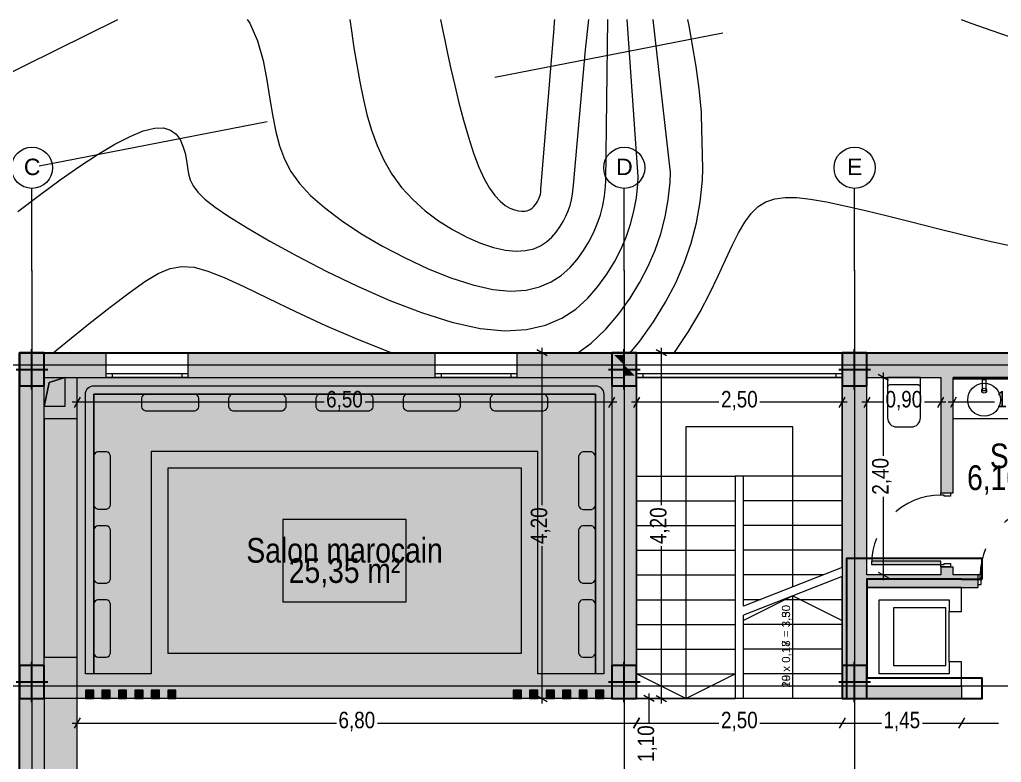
# Model space of a CAD drawing. Header units: centimetres. Extents: x -4381 to 5639, y -3920 to 4826.
# Drawn here: x 11.98 to 23.91, y 71.11 to 80.14 of the extents above; entities that cross this region are included whole.
import ezdxf

# ---------------------------------------------------------------- set-up
doc = ezdxf.new("R2010")
doc.units = ezdxf.units.CM
doc.header["$MEASUREMENT"] = 0
doc.linetypes.add('Dashed', pattern=[0.564444, 0.282222, -0.282222])
doc.linetypes.add('POINTILLE', pattern=[0.1, 0.06, -0.04])
for name, color, linetype, lineweight in [('0- COURBES DE NIVEAU_Pen_No__2', 8, 'Continuous', 5), ('00- Texts and Fills_Pen_No__1', 7, 'Continuous', 5), ('01- MOBILIER_Pen_No__1', 7, 'Continuous', 5), ('01- MOBILIER_Pen_No__2', 8, 'Continuous', 5), ('01- MOBILIER_Pen_No__7', 7, 'Continuous', 5), ('0_Pen_No__1', 7, 'Continuous', 5), ('Cotations_Pen_No__2', 8, 'Continuous', 5), ('Dalles_Pen_No__1', 7, 'Continuous', 5), ('Elevator_Pen_No__7', 7, 'Continuous', 5), ('FILES_Pen_No__2', 8, 'Continuous', 5), ('Poteaux Hafsa', 4, 'Continuous', 30), ('Structural - Bearing_Pen_No__1', 7, 'Continuous', 5), ('Structural - Bearing_Pen_No__7', 7, 'Continuous', 5), ('Structural - Combined_Pen_No__1', 7, 'Continuous', 5), ('Voile ha', 200, 'Continuous', 30)]:
    doc.layers.add(name, color=color, linetype=linetype, lineweight=lineweight)
doc.layers.add('Dalles', color=7, linetype='Continuous')
doc.layers.add('Structural - Bearing', color=7, linetype='Continuous')
for name, color, linetype, lineweight, true_color in [('Elevator_Pen_No__161', 7, 'Continuous', 5, 0x6a6a6a), ('RECULS_Pen_No__58', 7, 'Continuous', 5, 0xdf0000), ('Structural - Bearing_Pen_No__178', 7, 'Continuous', 5, 0xbda888), ('Structural - Combined_Pen_No__161', 7, 'Continuous', 5, 0x6a6a6a)]:
    doc.layers.add(name, color=color, linetype=linetype, lineweight=lineweight, true_color=true_color)
doc.styles.add('GENERATED_STYLE_2', font='')
doc.styles.add('GENERATED_STYLE_3', font='arial.ttf')
doc.styles.get('GENERATED_STYLE_2').set_extended_font_data('Arial Narrow Occidental')

# ---------------------------------------------------------------- blocks, each defined once
blk = doc.blocks.new('P1')
at = {"layer": 'Poteaux Hafsa', "lineweight": 30}
blk.add_hatch(color=256, dxfattribs=at).paths.add_polyline_path([(0, 0.3), (0, 0), (0.4, 0), (0.4, 0.3)])
at = {"layer": 'Poteaux Hafsa', "color": 144, "lineweight": 30}
for p, q in [((0.2, -0.042), (0.2, 0.342)), ((0.444, 0.15), (-0.044, 0.15))]:
    blk.add_line(p, q, dxfattribs=at)
blk.add_lwpolyline([(0, 0.3), (0, 0), (0.4, 0), (0.4, 0.3)], close=True, dxfattribs=at)

msp = doc.modelspace()

# ---------------------------------------------------------------- hatches: boundary and pattern name
at = {"layer": '01- MOBILIER_Pen_No__1', "linetype": 'Continuous', "lineweight": 0, "ltscale": 10, "true_color": 0xffffff}
msp.add_hatch(color=7, dxfattribs=at).paths.add_polyline_path([(12.27512, 75.44063), (12.33488, 75.73087), (12.52512, 75.79063), (12.27512, 75.79063)])
at = {"layer": '01- MOBILIER_Pen_No__2', "linetype": 'Continuous', "lineweight": 0, "ltscale": 10, "true_color": 0x3f3f3f}
msp.add_hatch(color=250, dxfattribs=at).paths.add_polyline_path([(13.77512, 74.69063), (13.77512, 72.44063), (18.07512, 72.44063), (18.07512, 74.69063)])
at = {"layer": 'Dalles', "linetype": 'Continuous', "lineweight": 5, "ltscale": 10}
msp.add_hatch(color=8, dxfattribs=at).paths.add_polyline_path([(12.67512, 71.89063), (19.17512, 71.89063), (19.17512, 75.79063), (12.67512, 75.79063)])
at = {"layer": 'Elevator_Pen_No__161', "linetype": 'Continuous', "ltscale": 10}
for points in [[(12.00012, 76.06563), (12.00012, 75.81563), (12.25012, 75.81563), (12.25012, 75.97277), (12.03345, 76.06563)], [(12.25012, 76.06563), (12.03345, 76.06563), (12.25012, 75.97277)], [(19.20012, 75.81563), (19.32512, 75.81563), (19.32512, 75.94063), (19.20012, 76.06563)], [(19.32512, 76.06563), (19.20012, 76.06563), (19.32512, 75.94063)], [(19.32512, 75.94063), (19.45012, 75.81563), (19.45012, 76.06563), (19.32512, 76.06563)], [(22.00012, 75.81563), (22.25012, 76.06563), (22.00012, 76.06563)], [(22.25012, 76.06563), (22.00012, 75.81563), (22.25012, 75.81563)], [(19.32512, 75.81563), (19.45012, 75.81563), (19.32512, 75.94063)], [(12.00012, 71.91563), (12.25012, 71.91563), (12.25012, 72.16563), (12.00012, 72.16563)], [(19.20012, 71.91563), (19.45012, 71.91563), (19.45012, 72.16563), (19.20012, 72.16563)], [(22.00012, 72.16563), (22.00012, 71.91563), (22.02512, 71.91563), (22.25012, 72.02813), (22.25012, 72.16563)], [(22.25012, 72.02813), (22.02512, 71.91563), (22.25012, 71.91563)]]:
    msp.add_hatch(color=256, dxfattribs=at).paths.add_polyline_path(points)
at = {"layer": 'Structural - Bearing', "linetype": 'Continuous', "lineweight": 0, "ltscale": 10, "true_color": 0x000000}
for points in [[(11.97512, 76.09063), (12.03345, 76.06563), (12.25012, 76.06563), (12.25012, 75.97277), (12.67512, 75.79063), (13.02512, 75.79063), (13.02512, 75.84063), (13.02512, 76.09063)], [(14.02512, 75.84063), (14.02512, 75.79063), (17.02512, 75.79063), (17.02512, 75.84063), (17.02512, 76.09063), (14.02512, 76.09063)], [(18.02512, 75.79063), (19.32512, 75.79063), (19.32512, 75.81563), (19.20012, 75.81563), (19.20012, 76.06563), (19.32512, 76.06563), (19.32512, 76.09063), (18.02512, 76.09063), (18.02512, 75.84063)], [(19.17512, 76.09063), (19.20012, 76.06563), (19.45012, 76.06563), (19.45012, 75.81563), (19.47512, 75.79063), (19.47512, 75.84063), (19.47512, 76.09063)], [(21.97512, 71.89063), (22.02512, 71.91563), (22.00012, 71.91563), (22.00012, 72.16563), (22.25012, 72.16563), (22.25012, 72.02813), (22.27512, 72.04063), (22.27512, 76.09063), (22.25012, 76.06563), (22.25012, 75.81563), (22.00012, 75.81563), (21.97512, 75.79063)], [(21.97512, 75.84063), (21.97512, 75.79063), (22.00012, 75.81563), (22.00012, 76.06563), (22.25012, 76.06563), (22.27512, 76.09063), (21.97512, 76.09063)], [(23.17512, 75.79063), (23.17512, 74.39063), (23.29012, 74.39063), (23.32512, 74.39063), (23.32512, 75.79063)], [(23.17512, 73.49063), (23.17512, 73.39063), (23.32512, 73.39063), (23.32512, 73.49063), (23.29012, 73.49063)], [(22.27512, 73.24063), (23.62512, 73.24063), (23.62512, 73.27563), (23.62512, 73.39063), (22.27512, 73.39063)], [(21.97512, 71.89063), (23.42512, 71.89063), (23.42512, 72.04063), (22.27512, 72.04063), (22.25012, 72.02813), (22.25012, 71.91563), (22.02512, 71.91563)]]:
    msp.add_hatch(color=18, dxfattribs=at).paths.add_polyline_path(points)
h = msp.add_hatch(color=18, dxfattribs=at)
h.paths.add_polyline_path([(11.97512, 76.09063), (11.97512, 70.14063), (12.56012, 70.14063), (12.67512, 70.14063), (12.67512, 75.79063), (12.25012, 75.97277), (12.25012, 75.81563), (12.00012, 75.81563), (12.00012, 76.06563), (12.03345, 76.06563)])
h.paths.add_polyline_path([(12.00012, 71.91563), (12.00012, 72.16563), (12.25012, 72.16563), (12.25012, 71.91563)], flags=0)
h = msp.add_hatch(color=18, dxfattribs=at)
h.paths.add_polyline_path([(19.17512, 76.09063), (19.17512, 71.89063), (19.47512, 71.89063), (19.47512, 75.79063), (19.45012, 75.81563), (19.20012, 75.81563), (19.20012, 76.06563)])
h.paths.add_polyline_path([(19.45012, 71.91563), (19.20012, 71.91563), (19.20012, 72.16563), (19.45012, 72.16563)], flags=0)
h = msp.add_hatch(color=18, dxfattribs=at)
h.paths.add_polyline_path([(22.27512, 75.79063), (25.47512, 75.79063), (25.47512, 75.84063), (25.47512, 76.09063), (22.27512, 76.09063)])
h.paths.add_polyline_path([(25.20012, 75.81563), (24.95012, 75.81563), (24.95012, 76.06563), (25.20012, 76.06563)], flags=0)
at = {"layer": 'Structural - Bearing', "linetype": 'Continuous', "lineweight": 0, "ltscale": 10, "true_color": 0xffffff}
msp.add_hatch(color=7, dxfattribs=at).paths.add_polyline_path([(22.33112, 73.51863), (23.17512, 73.51863), (23.17512, 73.55863), (22.33112, 73.55863)])
at = {"layer": 'Structural - Bearing_Pen_No__178', "linetype": 'Continuous', "ltscale": 10}
for points in [[(12.77512, 71.89063), (12.87512, 71.89063), (12.87512, 71.99063), (12.77512, 71.99063)], [(12.97512, 71.89063), (13.07512, 71.89063), (13.07512, 71.99063), (12.97512, 71.99063)], [(13.17512, 71.89063), (13.27512, 71.89063), (13.27512, 71.99063), (13.17512, 71.99063)], [(13.37512, 71.89063), (13.47512, 71.89063), (13.47512, 71.99063), (13.37512, 71.99063)], [(13.57512, 71.89063), (13.67512, 71.89063), (13.67512, 71.99063), (13.57512, 71.99063)], [(13.77512, 71.89063), (13.87512, 71.89063), (13.87512, 71.99063), (13.77512, 71.99063)], [(17.97512, 71.89063), (18.07512, 71.89063), (18.07512, 71.99063), (17.97512, 71.99063)], [(18.17512, 71.89063), (18.27512, 71.89063), (18.27512, 71.99063), (18.17512, 71.99063)], [(18.37512, 71.89063), (18.47512, 71.89063), (18.47512, 71.99063), (18.37512, 71.99063)], [(18.57512, 71.89063), (18.67512, 71.89063), (18.67512, 71.99063), (18.57512, 71.99063)], [(18.77512, 71.89063), (18.87512, 71.89063), (18.87512, 71.99063), (18.77512, 71.99063)], [(18.97512, 71.89063), (19.07512, 71.89063), (19.07512, 71.99063), (18.97512, 71.99063)]]:
    msp.add_hatch(color=256, dxfattribs=at).paths.add_polyline_path(points)

# ---------------------------------------------------------------- linework, layer by layer
at = {"layer": '0- COURBES DE NIVEAU_Pen_No__2', "linetype": 'Continuous', "ltscale": 10, "flags": 128}
for points in [[(11.66396, 79.40102), (13.17017, 80.14172)], [(11.95428, 77.80951), (12.21764, 78.0095), (12.46944, 78.19379), (12.70748, 78.35977), (12.92956, 78.50482), (13.13347, 78.62634), (13.31702, 78.7217), (13.47799, 78.78831), (13.6142, 78.82354), (13.72434, 78.82611), (13.8108, 78.80009), (13.87685, 78.75083), (13.92578, 78.68374), (13.96088, 78.60419), (13.98543, 78.51757), (14.00271, 78.42925), (14.01601, 78.34462), (14.02934, 78.26743), (14.04956, 78.19488), (14.08426, 78.12254), (14.14102, 78.04598), (14.22745, 77.96077), (14.35112, 77.86249), (14.51962, 77.7467), (14.74054, 77.60898), (15.01809, 77.44723), (15.34292, 77.26875), (15.70231, 77.08318), (16.08354, 76.90015), (16.47389, 76.72929), (16.86063, 76.58024), (17.23104, 76.46263), (17.57239, 76.38611), (17.87467, 76.35764), (18.13864, 76.37354), (18.36777, 76.42747), (18.56553, 76.5131), (18.73539, 76.62408), (18.88082, 76.75407), (19.00528, 76.89672), (19.11225, 77.04571), (19.2047, 77.19587), (19.28357, 77.34679), (19.34932, 77.49926), (19.4024, 77.65404), (19.44327, 77.81192), (19.47238, 77.97368), (19.49018, 78.14009), (19.49385, 78.23107), (19.35996, 80.14172)], [(14.74063, 80.14172), (14.77193, 80.09881), (14.86754, 79.8821), (14.93441, 79.64613), (14.98149, 79.40553), (15.01773, 79.17499), (15.05146, 78.96604), (15.0886, 78.77777), (15.13443, 78.60612), (15.19424, 78.44707), (15.27333, 78.29658), (15.37698, 78.1506), (15.5105, 78.0051), (15.67917, 77.85604), (15.88593, 77.70096), (16.12435, 77.54376), (16.38565, 77.38991), (16.66103, 77.2449), (16.94171, 77.1142), (17.21891, 77.00329), (17.48384, 76.91765), (17.72772, 76.86276), (17.94363, 76.84242), (18.13218, 76.85378), (18.29585, 76.8923), (18.4371, 76.95346), (18.55843, 77.03273), (18.66231, 77.12558), (18.75121, 77.22748), (18.82762, 77.3339), (18.89365, 77.44115), (18.94999, 77.54896), (18.99695, 77.65786), (19.03487, 77.76842), (19.06406, 77.8812), (19.08485, 77.99674), (19.09756, 78.1156), (19.10019, 78.18058)], [(15.99057, 80.14172), (16.00798, 80.0061), (16.03905, 79.7976), (16.07303, 79.59157), (16.10949, 79.38745), (16.15025, 79.18609), (16.19768, 78.98869), (16.25416, 78.79645), (16.32203, 78.61057), (16.40369, 78.43225), (16.50148, 78.26269), (16.61779, 78.1031), (16.75377, 77.95469), (16.90579, 77.81876), (17.06898, 77.69664), (17.23852, 77.58965), (17.40954, 77.49911), (17.5772, 77.42634), (17.73665, 77.37267), (17.88305, 77.3394), (18.01259, 77.3272), (18.12572, 77.33401), (18.22392, 77.35713), (18.30868, 77.39383), (18.38147, 77.44139), (18.4438, 77.4971), (18.49714, 77.55824), (18.54299, 77.62209), (18.58261, 77.68644), (18.61641, 77.75112), (18.64459, 77.81647), (18.66734, 77.8828), (18.68485, 77.95047), (18.69733, 78.01979), (18.70495, 78.09111), (18.70653, 78.1301)], [(18.70653, 78.1301), (18.85557, 79.77575), (18.89646, 80.14172)], [(18.76002, 76.09063), (18.92263, 76.21005), (19.10237, 76.38096), (19.25973, 76.56577), (19.39689, 76.75752), (19.51574, 76.95058), (19.61715, 77.14463), (19.70169, 77.34065), (19.76994, 77.53966), (19.82248, 77.74265), (19.85991, 77.95063), (19.88279, 78.16458), (19.88751, 78.28155), (19.67557, 80.14172)], [(19.10019, 78.18058), (19.12399, 80.14172)], [(20.26564, 78.97609), (20.26277, 79.02002), (20.23387, 79.30011), (20.1975, 79.57195), (20.15661, 79.82954), (20.11417, 80.06689), (20.09962, 80.14172)], [(23.42137, 80.14172), (23.55155, 80.09569), (23.79248, 80.011), (24.01731, 79.93244)], [(19.3974, 76.09063), (19.51471, 76.23454), (19.68152, 76.46933), (19.82679, 76.70529), (19.95073, 76.94246), (20.05405, 77.18205), (20.13747, 77.42528), (20.20169, 77.67338), (20.24743, 77.92757), (20.2754, 78.18907), (20.28117, 78.33204), (20.26564, 78.97609)], [(19.933, 76.09063), (19.94445, 76.10593), (20.10749, 76.35244), (20.24633, 76.58951), (20.36488, 76.81478), (20.46703, 77.02589), (20.55667, 77.22048), (20.63769, 77.39619), (20.71399, 77.55065), (20.78946, 77.68151), (20.8679, 77.78704), (20.95277, 77.86814), (21.04742, 77.92633), (21.15521, 77.96314), (21.27951, 77.98009), (21.42369, 77.97872), (21.59109, 77.96056), (21.78509, 77.92713), (22.00781, 77.88014), (22.25649, 77.82199), (22.52712, 77.75526), (22.8157, 77.68253), (23.11823, 77.60637), (23.43072, 77.52935), (23.74916, 77.45407), (24.06955, 77.38309)], [(12.38085, 76.09063), (12.53491, 76.21539), (12.81768, 76.44248), (13.07706, 76.64713), (13.30472, 76.82101), (13.49572, 76.95733), (13.65849, 77.0555), (13.80481, 77.11648), (13.94648, 77.14123), (14.09529, 77.13069), (14.26303, 77.08584), (14.46149, 77.00762), (14.70245, 76.897), (14.99388, 76.75657), (15.32839, 76.59559), (15.69477, 76.42493), (16.0818, 76.25549), (16.47826, 76.09815), (16.50036, 76.09063)]]:
    msp.add_lwpolyline(points, dxfattribs=at)
msp.add_lwpolyline([(17.0918, 80.14172), (17.0953, 80.12377), (17.11617, 80.0217), (17.14344, 79.89144), (17.17764, 79.73067), (17.21828, 79.54518), (17.26463, 79.34276), (17.31596, 79.13123), (17.37154, 78.9184), (17.43062, 78.71207), (17.49249, 78.52005), (17.55641, 78.35016), (17.62161, 78.20842), (17.68722, 78.09377), (17.75232, 78.00338), (17.816, 77.93441), (17.87736, 77.88403), (17.93548, 77.8494), (17.98946, 77.82768), (18.03837, 77.81605), (18.08156, 77.81198), (18.11927, 77.81425), (18.152, 77.82196), (18.18025, 77.83419), (18.20452, 77.85004), (18.22529, 77.86861), (18.24307, 77.88899), (18.25835, 77.91028), (18.27156, 77.93173), (18.28283, 77.95329), (18.29222, 77.97507), (18.2998, 77.99718), (18.30564, 78.01974), (18.3098, 78.04284), (18.31234, 78.06662), (18.31287, 78.07961), (18.47128, 80.0384, -0.00388293), (18.48162, 80.14172)], format="xyb", dxfattribs=at)
at = {"layer": '01- MOBILIER_Pen_No__1', "linetype": 'Continuous', "ltscale": 10}
for p, q in [((12.27512, 75.79063), (12.52512, 75.79063)), ((12.27512, 75.44063), (12.27512, 75.79063)), ((12.33488, 75.73087), (12.52512, 75.79063)), ((12.52512, 75.79063), (12.33488, 75.73087)), ((12.52512, 75.79063), (12.52512, 75.44063)), ((12.27512, 75.44063), (12.33488, 75.73087)), ((12.33488, 75.73087), (12.27512, 75.44063)), ((12.52512, 75.44063), (12.27512, 75.44063)), ((16.67512, 74.06563), (15.17512, 74.06563)), ((15.17512, 74.06563), (15.17512, 73.06563)), ((16.67512, 73.06563), (16.67512, 74.06563)), ((15.17512, 73.06563), (16.67512, 73.06563))]:
    msp.add_line(p, q, dxfattribs=at)
at = {"layer": '01- MOBILIER_Pen_No__2', "linetype": 'Continuous', "ltscale": 10}
for p, q in [((13.77512, 74.69063), (13.77512, 72.44063)), ((18.07512, 74.69063), (13.77512, 74.69063)), ((18.07512, 72.44063), (18.07512, 74.69063)), ((13.77512, 72.44063), (18.07512, 72.44063))]:
    msp.add_line(p, q, dxfattribs=at)
at = {"layer": '01- MOBILIER_Pen_No__7', "linetype": 'Continuous', "ltscale": 10}
for p, q in [((22.92512, 75.79063), (22.52512, 75.79063)), ((22.52512, 75.79063), (22.52512, 75.30174)), ((22.92512, 75.30174), (22.92512, 75.79063)), ((24.82512, 75.79063), (23.32512, 75.79063)), ((23.32512, 75.29063), (23.32512, 75.79063)), ((22.72512, 75.70174), (22.5529, 75.70174)), ((22.89734, 75.70174), (22.72512, 75.70174)), ((24.82512, 75.77063), (23.32512, 75.77063)), ((23.68012, 75.76563), (23.72012, 75.76563)), ((23.68012, 75.63063), (23.68012, 75.76563)), ((23.72012, 75.76563), (23.72012, 75.63063)), ((23.72012, 75.63063), (23.68012, 75.63063)), ((22.52512, 75.30174), (22.52725, 75.28006)), ((22.52725, 75.28006), (22.53358, 75.25922)), ((22.53358, 75.25922), (22.54384, 75.24001)), ((22.54384, 75.24001), (22.55766, 75.22317)), ((22.55766, 75.22317), (22.5745, 75.20935)), ((22.5745, 75.20935), (22.59371, 75.19908)), ((22.59371, 75.19908), (22.61455, 75.19276)), ((22.61455, 75.19276), (22.63623, 75.19063)), ((22.63623, 75.19063), (22.81401, 75.19063)), ((22.81401, 75.19063), (22.83568, 75.19276)), ((22.83568, 75.19276), (22.85653, 75.19908)), ((22.85653, 75.19908), (22.87574, 75.20935)), ((22.87574, 75.20935), (22.89257, 75.22317)), ((22.89257, 75.22317), (22.90639, 75.24001)), ((22.90639, 75.24001), (22.91666, 75.25922)), ((22.91666, 75.25922), (22.92298, 75.28006)), ((22.92298, 75.28006), (22.92512, 75.30174)), ((24.82512, 75.29063), (23.32512, 75.29063))]:
    msp.add_line(p, q, dxfattribs=at)
at = {"layer": '01- MOBILIER_Pen_No__7', "linetype": 'Continuous', "ltscale": 10, "flags": 128}
for points in [[(12.77512, 72.19063), (12.77512, 75.59063, -0.41396794), (12.87505, 75.69063), (18.97518, 75.69063, -0.41402452), (19.07512, 75.59063), (19.07512, 72.19063), (18.97512, 72.19063), (18.97512, 75.59063), (12.87512, 75.59063), (12.87512, 72.19063)], [(14.10447, 75.38601, 0.28282533), (14.15446, 75.43603), (14.15445, 75.54077, 0.28282532), (14.10445, 75.59077), (13.50528, 75.59067, 0.28282533), (13.45528, 75.54067), (13.45529, 75.43601, 0.28282533), (13.5053, 75.38601)], [(15.16463, 75.386, 0.28282533), (15.21463, 75.43601), (15.21462, 75.54075, 0.28282532), (15.16462, 75.59076), (14.56545, 75.59066, 0.28282533), (14.51545, 75.54065), (14.51546, 75.436, 0.28282533), (14.56547, 75.386)], [(16.2248, 75.386, 0.28282533), (16.27479, 75.43601), (16.27479, 75.54075, 0.28282532), (16.22478, 75.59076), (15.62562, 75.59066, 0.28282533), (15.57562, 75.54065), (15.57563, 75.436, 0.28282533), (15.62563, 75.386)], [(17.28497, 75.386, 0.28282533), (17.33496, 75.43601), (17.33495, 75.54075, 0.28282532), (17.28495, 75.59076), (16.68578, 75.59066, 0.28282533), (16.63578, 75.54065), (16.63579, 75.436, 0.28282533), (16.6858, 75.386)], [(18.34513, 75.386, 0.28282533), (18.39513, 75.43601), (18.39512, 75.54075, 0.28282532), (18.34512, 75.59076), (17.74595, 75.59066, 0.28282533), (17.69595, 75.54065), (17.69596, 75.436, 0.28282533), (17.74597, 75.386)], [(13.07984, 74.8398, 0.28282533), (13.02983, 74.8898), (12.92509, 74.88979, 0.28282532), (12.87509, 74.83979), (12.87519, 74.24062, 0.28282533), (12.92519, 74.19062), (13.02985, 74.19063, 0.28282533), (13.07984, 74.24063)], [(18.97512, 74.83584, 0.28282533), (18.9251, 74.88583), (18.82037, 74.88582, 0.28282532), (18.77036, 74.83582), (18.77046, 74.23665, 0.28282533), (18.82047, 74.18665), (18.92512, 74.18666, 0.28282533), (18.97512, 74.23667)], [(13.07997, 73.9398, 0.28282533), (13.02996, 73.9898), (12.92522, 73.98979, 0.28282532), (12.87522, 73.93979), (12.87532, 73.34062, 0.28282533), (12.92532, 73.29062), (13.02998, 73.29063, 0.28282533), (13.07997, 73.34063)], [(18.97512, 73.93981, 0.28282533), (18.9251, 73.9898), (18.82037, 73.9898, 0.28282532), (18.77036, 73.93979), (18.77046, 73.34063, 0.28282533), (18.82047, 73.29063), (18.92512, 73.29064, 0.28282533), (18.97512, 73.34064)], [(13.07997, 73.0398, 0.28282533), (13.02996, 73.0898), (12.92522, 73.08979, 0.28282532), (12.87522, 73.03979), (12.87532, 72.44062, 0.28282533), (12.92532, 72.39062), (13.02998, 72.39063, 0.28282533), (13.07997, 72.44063)], [(18.97512, 73.03981, 0.28282533), (18.9251, 73.0898), (18.82037, 73.0898, 0.28282532), (18.77036, 73.03979), (18.77046, 72.44063, 0.28282533), (18.82047, 72.39063), (18.92512, 72.39064, 0.28282533), (18.97512, 72.44064)]]:
    msp.add_lwpolyline(points, format="xyb", close=True, dxfattribs=at)
for points in [[(12.87512, 75.59063), (18.97512, 75.59063), (18.97512, 72.19063), (18.27512, 72.19063), (18.27512, 74.89063), (13.57512, 74.89063), (13.57512, 72.19063), (12.87512, 72.19063)], [(12.27512, 75.29063), (12.27512, 72.39063), (12.67512, 72.39063), (12.67512, 75.29063)], [(12.27512, 71.89063), (12.27512, 70.44063), (12.67512, 70.44063), (12.67512, 71.89063)]]:
    msp.add_lwpolyline(points, close=True, dxfattribs=at)
at = {"layer": '01- MOBILIER_Pen_No__7', "linetype": 'Continuous', "ltscale": 10}
for centre, radius in [((23.70012, 75.52063), 0.2), ((23.70012, 75.63104), 0.03)]:
    msp.add_circle(centre, radius, dxfattribs=at)
for centre, start, end in [((22.5529, 75.67396), 89.999996, 179.999996), ((22.89734, 75.67396), 359.999996, 89.999996)]:
    msp.add_arc(centre, 0.02778, start, end, dxfattribs=at)
for p in [(22.52512, 75.67396), (22.89734, 75.70174)]:
    msp.add_point(p, dxfattribs=at)
at = {"layer": '0_Pen_No__1', "linetype": 'Continuous', "ltscale": 10}
for p, q in [((13.02512, 75.84063), (13.02512, 76.09063)), ((14.02512, 75.84063), (14.02512, 76.09063)), ((17.02512, 75.84063), (17.02512, 76.09063)), ((18.02512, 75.84063), (18.02512, 76.09063)), ((19.47512, 75.84063), (19.47512, 76.09063)), ((21.97512, 75.84063), (21.97512, 76.09063)), ((13.02512, 75.79063), (13.02512, 75.84063)), ((14.02512, 75.79063), (14.02512, 75.84063)), ((17.02512, 75.79063), (17.02512, 75.84063)), ((18.02512, 75.79063), (18.02512, 75.84063)), ((19.47512, 75.79063), (19.47512, 75.84063)), ((21.97512, 75.79063), (21.97512, 75.84063)), ((23.17512, 74.39063), (23.29012, 74.39063)), ((23.29012, 74.39063), (23.32512, 74.39063)), ((23.17512, 73.49063), (23.29012, 73.49063)), ((23.29012, 73.49063), (23.32512, 73.49063)), ((23.62512, 73.39063), (23.62512, 73.27563)), ((23.62512, 73.27563), (23.62512, 73.24063))]:
    msp.add_line(p, q, dxfattribs=at)
at = {"layer": 'Cotations_Pen_No__2', "linetype": 'Continuous', "ltscale": 10}
for p, q in [((18.32512, 76.15175), (18.32512, 76.09063)), ((19.77512, 76.15175), (19.77512, 76.09063)), ((18.38762, 76.05454), (18.26262, 76.12671)), ((18.32512, 76.09063), (18.32512, 74.2395)), ((19.83762, 76.05454), (19.71262, 76.12671)), ((19.77512, 76.09063), (19.77512, 74.2395)), ((22.53762, 75.75454), (22.41262, 75.82671)), ((22.47512, 75.79063), (22.47512, 75.85175)), ((22.47512, 74.8395), (22.47512, 75.79063)), ((12.7112, 75.55313), (12.63903, 75.42813)), ((19.13903, 75.42813), (19.2112, 75.55313)), ((19.5112, 75.55313), (19.43903, 75.42813)), ((21.93903, 75.42813), (22.0112, 75.55313)), ((22.3112, 75.55313), (22.23903, 75.42813)), ((23.13903, 75.42813), (23.2112, 75.55313)), ((23.3612, 75.55313), (23.28903, 75.42813)), ((12.67512, 75.49063), (12.61399, 75.49063)), ((15.67624, 75.49063), (12.67512, 75.49063)), ((19.17512, 75.49063), (16.17399, 75.49063)), ((19.23624, 75.49063), (19.17512, 75.49063)), ((19.47512, 75.49063), (19.41399, 75.49063)), ((20.47624, 75.49063), (19.47512, 75.49063)), ((21.97512, 75.49063), (20.97399, 75.49063)), ((22.03624, 75.49063), (21.97512, 75.49063)), ((22.27512, 75.49063), (22.21399, 75.49063)), ((22.47624, 75.49063), (22.27512, 75.49063)), ((23.17512, 75.49063), (22.97399, 75.49063)), ((23.23624, 75.49063), (23.17512, 75.49063)), ((23.32512, 75.49063), (23.26399, 75.49063)), ((23.82624, 75.49063), (23.32512, 75.49063)), ((22.47512, 73.39063), (22.47512, 74.34175)), ((18.32512, 73.74175), (18.32512, 71.89063)), ((19.77512, 73.74175), (19.77512, 71.89063)), ((22.41262, 73.42671), (22.53762, 73.35454)), ((22.47512, 73.3295), (22.47512, 73.39063)), ((18.26262, 71.92671), (18.38762, 71.85454)), ((18.32512, 71.89063), (18.32512, 71.8295)), ((19.68762, 71.85454), (19.56262, 71.92671)), ((19.62512, 71.95175), (19.62512, 71.89063)), ((19.62512, 71.89063), (19.62512, 71.5895)), ((19.71262, 71.92671), (19.83762, 71.85454)), ((19.77512, 71.89063), (19.77512, 71.8295)), ((12.7112, 71.65313), (12.63903, 71.52813)), ((19.43903, 71.52813), (19.5112, 71.65313)), ((19.5112, 71.65313), (19.43903, 71.52813)), ((22.0112, 71.65313), (21.93903, 71.52813)), ((23.4612, 71.65313), (23.38903, 71.52813)), ((12.61399, 71.59063), (12.67512, 71.59063)), ((12.67512, 71.59063), (15.82624, 71.59063)), ((16.32399, 71.59063), (19.47512, 71.59063)), ((19.41399, 71.59063), (19.47512, 71.59063)), ((19.47512, 71.59063), (19.53624, 71.59063)), ((19.47512, 71.59063), (20.47624, 71.59063)), ((20.97399, 71.59063), (21.97512, 71.59063)), ((21.97512, 71.59063), (22.45124, 71.59063)), ((22.94899, 71.59063), (23.42512, 71.59063)), ((23.42512, 71.59063), (23.87624, 71.59063))]:
    msp.add_line(p, q, dxfattribs=at)
at = {"layer": 'Dalles', "color": 1, "lineweight": 30}
msp.add_lwpolyline([(11.97512, 62.09063), (11.97512, 76.09063), (36.57512, 76.09063), (36.57512, 64.89063), (24.92512, 64.89063), (24.92512, 66.59063), (19.47512, 66.59063), (19.47512, 62.09063), (11.97512, 62.09063)], dxfattribs=at)
at = {"layer": 'Dalles_Pen_No__1', "linetype": 'Continuous', "ltscale": 10, "flags": 128}
for points in [[(11.97512, 62.69063), (11.97512, 62.09063), (19.47512, 62.09063), (19.47512, 66.59063), (24.91512, 66.59063), (24.91512, 64.89063), (36.57512, 64.89063), (36.57512, 66.99063), (36.57512, 76.09063), (11.97512, 76.09063)], [(11.97512, 62.69063), (11.97512, 62.09063), (19.47512, 62.09063), (19.47512, 66.59063), (24.91512, 66.59063), (24.91512, 64.89063), (36.57512, 64.89063), (36.57512, 66.99063), (36.57512, 76.09063), (11.97512, 76.09063)], [(11.97512, 62.69063), (11.97512, 62.09063), (19.47512, 62.09063), (19.47512, 66.59063), (24.91512, 66.59063), (24.91512, 64.89063), (36.57512, 64.89063), (36.57512, 66.99063), (36.57512, 76.09063), (11.97512, 76.09063)], [(11.97512, 62.69063), (11.97512, 62.09063), (19.47512, 62.09063), (19.47512, 66.59063), (24.91512, 66.59063), (24.91512, 64.89063), (36.57512, 64.89063), (36.57512, 66.99063), (36.57512, 76.09063), (11.97512, 76.09063)], [(12.27512, 71.89063), (12.27512, 75.79063), (19.17512, 75.79063), (19.17512, 71.89063)], [(12.27512, 71.89063), (12.27512, 75.79063), (19.17512, 75.79063), (19.17512, 71.89063)], [(12.27512, 71.89063), (12.27512, 75.79063), (19.17512, 75.79063), (19.17512, 71.89063)], [(12.67512, 71.89063), (12.67512, 75.79063), (19.17512, 75.79063), (19.17512, 71.89063)], [(21.97512, 71.89063), (19.47512, 71.89063), (19.47512, 75.79063), (21.97512, 75.79063)]]:
    msp.add_lwpolyline(points, close=True, dxfattribs=at)
at = {"layer": 'Elevator_Pen_No__7', "linetype": 'Continuous', "ltscale": 10}
for p, q in [((22.27512, 73.24063), (22.27512, 72.04063)), ((23.42512, 73.24063), (22.27512, 73.24063)), ((23.42512, 72.94513), (23.42512, 73.24063)), ((22.42512, 72.19063), (22.42512, 73.09063)), ((22.42512, 73.09063), (23.27512, 73.09063)), ((23.27512, 73.09063), (23.27512, 72.94513)), ((23.23512, 72.98963), (22.59712, 72.98963)), ((22.59712, 72.98963), (22.59712, 72.29163)), ((23.23512, 72.29163), (23.23512, 72.98963)), ((23.27512, 72.94513), (23.42512, 72.94513)), ((23.27512, 72.33613), (23.27512, 72.94513)), ((23.42512, 72.33613), (23.27512, 72.33613)), ((23.27512, 72.33613), (23.27512, 72.19063)), ((23.42512, 72.04063), (23.42512, 72.33613)), ((22.59712, 72.29163), (23.23512, 72.29163)), ((23.27512, 72.19063), (22.42512, 72.19063)), ((22.27512, 72.04063), (23.42512, 72.04063))]:
    msp.add_line(p, q, dxfattribs=at)
at = {"layer": 'FILES_Pen_No__2', "linetype": 'Continuous', "ltscale": 10}
for p, q in [((12.12512, 77.09063), (12.12512, 78.09063)), ((19.32512, 77.09063), (19.32512, 78.09063)), ((22.12512, 77.09063), (22.12512, 78.09063)), ((12.12512, 77.09063), (12.12512, 55.59063)), ((19.32512, 77.09063), (19.32512, 55.59063)), ((22.12512, 77.09063), (22.12512, 55.59063)), ((38.95305, 75.94063), (3.26322, 75.94063)), ((38.37813, 72.04063), (3.83813, 72.04063))]:
    msp.add_line(p, q, dxfattribs=at)
for centre in [(12.12512, 78.34063), (19.32512, 78.34063), (22.12512, 78.34063)]:
    msp.add_circle(centre, 0.25, dxfattribs=at)
for p in [(12.12512, 77.09063), (12.12512, 77.09063), (19.32512, 77.09063), (19.32512, 77.09063), (22.12512, 77.09063), (22.12512, 77.09063)]:
    msp.add_point(p, dxfattribs=at)
at = {"layer": 'RECULS_Pen_No__58', "linetype": 'Dashed', "ltscale": 10, "flags": 128}
msp.add_lwpolyline([(36.72758, 80.14172), (36.78597, 52.36962), (11.83833, 52.36962), (11.83795, 78.29063), (21.34765, 80.14172)], dxfattribs=at)
at = {"layer": 'Structural - Bearing_Pen_No__1', "linetype": 'Continuous', "ltscale": 10}
for p, q in [((14.02512, 76.09063), (13.02512, 76.09063)), ((18.02512, 76.09063), (17.02512, 76.09063)), ((21.97512, 76.09063), (19.47512, 76.09063)), ((13.02512, 75.84063), (13.10012, 75.84063)), ((13.02512, 75.79063), (13.02512, 75.84063)), ((14.02512, 75.79063), (13.02512, 75.79063)), ((13.10012, 75.79063), (13.02512, 75.79063)), ((13.10012, 75.84063), (13.10012, 75.79063)), ((13.10012, 75.84063), (13.95012, 75.84063)), ((13.95012, 75.79063), (13.10012, 75.79063)), ((13.95012, 75.79063), (13.95012, 75.84063)), ((13.95012, 75.84063), (14.02512, 75.84063)), ((14.02512, 75.79063), (13.95012, 75.79063)), ((14.02512, 75.79063), (14.02512, 75.84063)), ((17.02512, 75.84063), (17.10012, 75.84063)), ((17.02512, 75.79063), (17.02512, 75.84063)), ((18.02512, 75.79063), (17.02512, 75.79063)), ((17.10012, 75.79063), (17.02512, 75.79063)), ((17.10012, 75.84063), (17.10012, 75.79063)), ((17.10012, 75.84063), (17.95012, 75.84063)), ((17.95012, 75.79063), (17.10012, 75.79063)), ((17.95012, 75.79063), (17.95012, 75.84063)), ((17.95012, 75.84063), (18.02512, 75.84063)), ((18.02512, 75.79063), (17.95012, 75.79063)), ((18.02512, 75.79063), (18.02512, 75.84063)), ((19.47512, 75.84063), (19.55012, 75.84063)), ((19.47512, 75.79063), (19.47512, 75.84063)), ((21.97512, 75.79063), (19.47512, 75.79063)), ((19.55012, 75.79063), (19.47512, 75.79063)), ((19.55012, 75.84063), (19.55012, 75.79063)), ((19.55012, 75.84063), (21.90012, 75.84063)), ((21.90012, 75.79063), (19.55012, 75.79063)), ((21.90012, 75.79063), (21.90012, 75.84063)), ((21.90012, 75.84063), (21.97512, 75.84063)), ((21.97512, 75.79063), (21.90012, 75.79063)), ((21.97512, 75.79063), (21.97512, 75.84063)), ((23.17512, 74.39063), (23.29012, 74.39063)), ((23.17512, 73.49063), (23.29012, 73.49063)), ((23.62512, 73.39063), (23.62512, 73.27563)), ((23.42512, 72.04063), (23.42512, 71.89063))]:
    msp.add_line(p, q, dxfattribs=at)
at = {"layer": 'Structural - Bearing_Pen_No__1', "linetype": 'Continuous', "ltscale": 10, "flags": 128}
for points in [[(13.02512, 76.09063), (11.97512, 76.09063)], [(17.02512, 76.09063), (14.02512, 76.09063)], [(19.32512, 76.09063), (18.02512, 76.09063)], [(19.47512, 76.09063), (19.17512, 76.09063)], [(19.17512, 76.09063), (19.17512, 71.89063)], [(19.32512, 76.06563), (19.32512, 76.09063)], [(22.27512, 76.09063), (21.97512, 76.09063)], [(25.47512, 76.09063), (22.27512, 76.09063)], [(12.67512, 75.79063), (13.02512, 75.79063)], [(12.67512, 70.14063), (12.67512, 75.79063)], [(14.02512, 75.79063), (17.02512, 75.79063)], [(18.02512, 75.79063), (19.32512, 75.79063)], [(19.32512, 75.79063), (19.32512, 75.81563)], [(19.47512, 71.89063), (19.47512, 75.79063)], [(21.97512, 75.79063), (21.97512, 71.89063)], [(22.27512, 73.39063), (22.27512, 75.79063)], [(22.27512, 75.79063), (23.17512, 75.79063)], [(23.17512, 75.79063), (23.17512, 74.39063)], [(23.32512, 74.39063), (23.32512, 75.79063)], [(23.32512, 75.79063), (24.82512, 75.79063)], [(23.17512, 73.49063), (23.17512, 73.39063)], [(23.32512, 73.39063), (23.32512, 73.49063)], [(23.17512, 73.39063), (22.27512, 73.39063)], [(23.62512, 73.39063), (23.32512, 73.39063)], [(22.27512, 72.04063), (22.27512, 73.24063)], [(22.27512, 73.24063), (23.62512, 73.24063)], [(12.87512, 71.99063), (12.77512, 71.99063)], [(12.77512, 71.99063), (12.77512, 71.89063)], [(12.87512, 71.89063), (12.87512, 71.99063)], [(13.07512, 71.99063), (12.97512, 71.99063)], [(12.97512, 71.99063), (12.97512, 71.89063)], [(13.07512, 71.89063), (13.07512, 71.99063)], [(13.27512, 71.99063), (13.17512, 71.99063)], [(13.17512, 71.99063), (13.17512, 71.89063)], [(13.27512, 71.89063), (13.27512, 71.99063)], [(13.47512, 71.99063), (13.37512, 71.99063)], [(13.37512, 71.99063), (13.37512, 71.89063)], [(13.47512, 71.89063), (13.47512, 71.99063)], [(13.67512, 71.99063), (13.57512, 71.99063)], [(13.57512, 71.99063), (13.57512, 71.89063)], [(13.67512, 71.89063), (13.67512, 71.99063)], [(13.87512, 71.99063), (13.77512, 71.99063)], [(13.77512, 71.99063), (13.77512, 71.89063)], [(13.87512, 71.89063), (13.87512, 71.99063)], [(18.07512, 71.99063), (17.97512, 71.99063)], [(17.97512, 71.99063), (17.97512, 71.89063)], [(18.07512, 71.89063), (18.07512, 71.99063)], [(18.27512, 71.99063), (18.17512, 71.99063)], [(18.17512, 71.99063), (18.17512, 71.89063)], [(18.27512, 71.89063), (18.27512, 71.99063)], [(18.47512, 71.99063), (18.37512, 71.99063)], [(18.37512, 71.99063), (18.37512, 71.89063)], [(18.47512, 71.89063), (18.47512, 71.99063)], [(18.67512, 71.99063), (18.57512, 71.99063)], [(18.57512, 71.99063), (18.57512, 71.89063)], [(18.67512, 71.89063), (18.67512, 71.99063)], [(18.87512, 71.99063), (18.77512, 71.99063)], [(18.77512, 71.99063), (18.77512, 71.89063)], [(18.87512, 71.89063), (18.87512, 71.99063)], [(19.07512, 71.99063), (18.97512, 71.99063)], [(18.97512, 71.99063), (18.97512, 71.89063)], [(19.07512, 71.89063), (19.07512, 71.99063)], [(23.42512, 72.04063), (22.27512, 72.04063)], [(12.77512, 71.89063), (12.87512, 71.89063)], [(12.97512, 71.89063), (13.07512, 71.89063)], [(13.17512, 71.89063), (13.27512, 71.89063)], [(13.37512, 71.89063), (13.47512, 71.89063)], [(13.57512, 71.89063), (13.67512, 71.89063)], [(13.77512, 71.89063), (13.87512, 71.89063)], [(17.97512, 71.89063), (18.07512, 71.89063)], [(18.17512, 71.89063), (18.27512, 71.89063)], [(18.37512, 71.89063), (18.47512, 71.89063)], [(18.57512, 71.89063), (18.67512, 71.89063)], [(18.77512, 71.89063), (18.87512, 71.89063)], [(18.97512, 71.89063), (19.07512, 71.89063)], [(19.17512, 71.89063), (19.47512, 71.89063)], [(21.97512, 71.89063), (23.42512, 71.89063)]]:
    msp.add_lwpolyline(points, dxfattribs=at)
at = {"layer": 'Structural - Bearing_Pen_No__7', "linetype": 'Continuous', "ltscale": 10}
for p, q in [((23.17512, 74.36263), (23.17512, 74.39063)), ((23.17512, 74.39063), (23.29012, 74.39063)), ((23.21512, 74.36263), (23.17512, 74.36263)), ((23.21512, 74.35063), (23.21512, 74.36263)), ((23.29012, 74.35063), (23.21512, 74.35063)), ((23.29012, 74.39063), (23.29012, 74.35063)), ((23.17512, 73.55863), (22.33112, 73.55863)), ((22.33112, 73.55863), (22.33112, 73.51863)), ((22.33112, 73.51863), (23.17512, 73.51863)), ((23.17512, 73.51863), (23.17512, 73.55863)), ((23.17512, 73.49063), (23.17512, 73.51863)), ((23.17512, 73.51863), (23.21512, 73.51863)), ((23.21512, 73.51863), (23.21512, 73.53063)), ((23.21512, 73.53063), (23.29012, 73.53063)), ((23.29012, 73.53063), (23.29012, 73.49063)), ((23.29012, 73.49063), (23.17512, 73.49063)), ((23.65312, 73.39063), (23.62512, 73.39063)), ((23.62512, 73.39063), (23.62512, 73.27563)), ((23.65312, 73.35063), (23.65312, 73.39063)), ((23.66512, 73.35063), (23.65312, 73.35063)), ((23.66512, 73.27563), (23.66512, 73.35063)), ((23.62512, 73.27563), (23.66512, 73.27563))]:
    msp.add_line(p, q, dxfattribs=at)
at = {"layer": 'Structural - Bearing_Pen_No__7', "linetype": 'POINTILLE', "ltscale": 10}
for centre in [(23.17512, 73.51863), (24.49712, 73.39063)]:
    msp.add_arc(centre, 0.844, 90, 180, dxfattribs=at)
at = {"layer": 'Structural - Combined_Pen_No__1', "linetype": 'Dashed', "ltscale": 10}
for p, q in [((21.97512, 75.79063), (19.47512, 75.79063)), ((19.47512, 75.79063), (19.47512, 71.89063)), ((21.97512, 73.48063), (21.97512, 75.79063)), ((21.37512, 75.19063), (20.07512, 75.19063)), ((20.07512, 75.19063), (20.07512, 71.89063)), ((21.37512, 73.24563), (21.37512, 75.19063)), ((19.47512, 74.59063), (20.67512, 74.59063)), ((20.77512, 74.59063), (20.67512, 74.59063)), ((20.67512, 74.59063), (20.67512, 71.89063)), ((20.77512, 73.01063), (20.77512, 74.59063)), ((21.97512, 74.59063), (20.77512, 74.59063)), ((19.47512, 74.29063), (20.67512, 74.29063)), ((21.97512, 74.29063), (20.77512, 74.29063)), ((19.47512, 73.99063), (20.67512, 73.99063)), ((21.97512, 73.99063), (20.77512, 73.99063)), ((19.47512, 73.69063), (20.67512, 73.69063)), ((21.97512, 73.69063), (20.77512, 73.69063)), ((21.97512, 73.48063), (20.77512, 73.01063)), ((19.47512, 73.39063), (20.67512, 73.39063)), ((21.74533, 73.39063), (20.77512, 73.39063)), ((19.47512, 73.09063), (20.67512, 73.09063)), ((20.97937, 73.09063), (20.77512, 73.09063)), ((19.47512, 72.79063), (20.67512, 72.79063)), ((19.47512, 72.49063), (20.67512, 72.49063)), ((19.47512, 72.19063), (20.67512, 72.19063)), ((20.07512, 71.89063), (19.47512, 72.19063)), ((20.07512, 71.89063), (20.67512, 72.19063)), ((19.47512, 71.89063), (20.67512, 71.89063)), ((19.47512, 71.89063), (20.67512, 71.89063))]:
    msp.add_line(p, q, dxfattribs=at)
at = {"layer": 'Structural - Combined_Pen_No__1', "linetype": 'Continuous', "ltscale": 10}
for p, q in [((21.97512, 73.37323), (20.77512, 72.90323)), ((21.97512, 71.89063), (21.97512, 73.37323)), ((21.37512, 73.13823), (20.77512, 72.83823)), ((21.97512, 73.09063), (21.25358, 73.09063)), ((21.37512, 71.89063), (21.37512, 73.13823)), ((21.37512, 73.13823), (21.97512, 72.83823)), ((20.77512, 71.89063), (20.77512, 72.90323)), ((21.97512, 72.79063), (20.77512, 72.79063)), ((21.97512, 72.49063), (20.77512, 72.49063)), ((21.97512, 72.19063), (20.77512, 72.19063)), ((21.97512, 71.89063), (20.77512, 71.89063)), ((21.97512, 71.89063), (20.77512, 71.89063))]:
    msp.add_line(p, q, dxfattribs=at)
at = {"layer": 'Structural - Combined_Pen_No__161', "linetype": 'Continuous', "ltscale": 10}
for p, q in [((21.97512, 75.79063), (19.47512, 75.79063)), ((19.47512, 75.79063), (19.47512, 71.89063)), ((21.97512, 73.48063), (21.97512, 75.79063)), ((21.37512, 75.19063), (20.07512, 75.19063)), ((20.07512, 75.19063), (20.07512, 71.89063)), ((21.37512, 73.24563), (21.37512, 75.19063)), ((20.77512, 74.59063), (20.67512, 74.59063)), ((20.67512, 74.59063), (20.67512, 71.89063)), ((20.77512, 73.01063), (20.77512, 74.59063)), ((21.97512, 74.59063), (20.77512, 74.59063)), ((19.47512, 74.29063), (20.67512, 74.29063)), ((21.97512, 74.29063), (20.77512, 74.29063)), ((19.47512, 73.99063), (20.67512, 73.99063)), ((21.97512, 73.99063), (20.77512, 73.99063)), ((19.47512, 73.69063), (20.67512, 73.69063)), ((21.97512, 73.69063), (20.77512, 73.69063)), ((21.97512, 73.48063), (20.77512, 73.01063)), ((19.47512, 73.39063), (20.67512, 73.39063)), ((21.74533, 73.39063), (20.77512, 73.39063)), ((21.97512, 73.37323), (20.77512, 72.90323)), ((21.97512, 71.89063), (21.97512, 73.37323)), ((19.47512, 73.09063), (20.67512, 73.09063)), ((21.37512, 73.13823), (20.77512, 72.83823)), ((20.97937, 73.09063), (20.77512, 73.09063)), ((21.97512, 73.09063), (21.25358, 73.09063)), ((21.37512, 71.89063), (21.37512, 73.13823)), ((21.37512, 73.13823), (21.97512, 72.83823)), ((20.77512, 71.89063), (20.77512, 72.90323)), ((19.47512, 72.79063), (20.67512, 72.79063)), ((21.97512, 72.79063), (20.77512, 72.79063)), ((19.47512, 72.49063), (20.67512, 72.49063)), ((21.97512, 72.49063), (20.77512, 72.49063)), ((19.47512, 72.19063), (20.67512, 72.19063)), ((20.07512, 71.89063), (19.47512, 72.19063)), ((20.07512, 71.89063), (20.67512, 72.19063)), ((21.97512, 72.19063), (20.77512, 72.19063)), ((19.47512, 71.89063), (20.67512, 71.89063)), ((19.47512, 71.89063), (20.67512, 71.89063)), ((21.97512, 71.89063), (20.77512, 71.89063)), ((21.97512, 71.89063), (20.77512, 71.89063))]:
    msp.add_line(p, q, dxfattribs=at)
at = {"layer": 'Voile ha', "color": 8, "lineweight": 30}
for p, q in [((23.42512, 73.34063), (23.67512, 73.34063)), ((23.42512, 72.14063), (23.67512, 72.14063))]:
    msp.add_line(p, q, dxfattribs=at)
for points in [[(23.67512, 73.34063), (23.67512, 73.59063), (22.02512, 73.59063), (22.02512, 71.89063), (23.67512, 71.89063), (23.67512, 72.14063)], [(23.42512, 73.34063), (22.27512, 73.34063), (22.27512, 72.14063), (23.42512, 72.14063)]]:
    msp.add_lwpolyline(points, dxfattribs=at)

# ---------------------------------------------------------------- block references
at = {"layer": 'Poteaux Hafsa', "rotation": 270}
for p in [(11.97512, 76.09063), (19.17512, 76.09063), (19.17512, 76.09063), (21.97512, 76.09063), (11.97512, 72.29063), (19.17512, 72.29063), (21.97512, 72.29063)]:
    msp.add_blockref('P1', p, dxfattribs=at)

# ---------------------------------------------------------------- texts
at = {"layer": '00- Texts and Fills_Pen_No__1', "linetype": 'Continuous', "char_height": 0.3, "attachment_point": 5, "rotation": 0, "style": 'GENERATED_STYLE_2'}
for s, insert, width, line_spacing_factor in [('\\A1;{\\fArial Narrow Occidental|b0|i0|c0|p34;Sde\\P\\fArial Narrow Occidental|b0|i0|c0|p34;6,10 m²}', (24.07512, 74.67822), 1.5, 0.530437), ('\\A1;{\\fArial Narrow Occidental|b0|i0|c0|p34;Salon marocain\\P\\fArial Narrow Occidental|b0|i0|c0|p34;25,35 m²}', (15.92512, 73.53993), 2.9538157, 0.49266)]:
    msp.add_mtext(s, dxfattribs=dict(at, insert=insert, width=width, line_spacing_factor=line_spacing_factor))
at = {"layer": 'Cotations_Pen_No__2', "linetype": 'Continuous', "char_height": 0.2, "attachment_point": 7, "style": 'GENERATED_STYLE_2'}
for s, insert, rotation in [('\\A1;{\\fArial Narrow Occidental|b0|i0|c0|p34;6,50}', (15.70112, 75.39063), 0), ('\\A1;{\\fArial Narrow Occidental|b0|i0|c0|p34;2,50}', (20.50112, 75.39063), 0), ('\\A1;{\\fArial Narrow Occidental|b0|i0|c0|p34;0,90}', (22.50112, 75.39063), 0), ('\\A1;{\\fArial Narrow Occidental|b0|i0|c0|p34;1,50}', (23.85112, 75.39063), 0), ('\\A1;{\\fArial Narrow Occidental|b0|i0|c0|p34;2,40}', (22.57512, 74.36663), 90), ('\\A1;{\\fArial Narrow Occidental|b0|i0|c0|p34;4,20}', (18.42512, 73.76663), 90), ('\\A1;{\\fArial Narrow Occidental|b0|i0|c0|p34;4,20}', (19.87512, 73.76663), 90), ('\\A1;{\\fArial Narrow Occidental|b0|i0|c0|p34;1,10}', (19.72512, 71.11663), 90)]:
    msp.add_mtext(s, dxfattribs=dict(at, insert=insert, rotation=rotation))
for s, insert in [('\\A1;{\\fArial Narrow Occidental|b0|i0|c0|p34;6,80}', (15.85112, 71.49063)), ('\\A1;{\\fArial Narrow Occidental|b0|i0|c0|p34;2,50}', (20.50112, 71.49063)), ('\\A1;{\\fArial Narrow Occidental|b0|i0|c0|p34;1,45}', (22.47612, 71.49063))]:
    msp.add_mtext(s, dxfattribs=dict(at, insert=insert))
at = {"layer": 'FILES_Pen_No__2', "linetype": 'Continuous', "char_height": 0.2, "attachment_point": 4, "style": 'GENERATED_STYLE_3'}
for s, insert in [('\\A1;{\\fArial|b0|i0|c0|p34;C}', (12.02638, 78.35041)), ('\\A1;{\\fArial|b0|i0|c0|p34;D}', (19.22638, 78.35206)), ('\\A1;{\\fArial|b0|i0|c0|p34;E}', (22.03369, 78.35206))]:
    msp.add_mtext(s, dxfattribs=dict(at, insert=insert))
at = {"layer": 'Structural - Combined_Pen_No__1', "linetype": 'Continuous', "insert": (21.30054, 73.02643), "char_height": 0.1, "attachment_point": 6, "rotation": 90, "style": 'GENERATED_STYLE_3'}
msp.add_mtext('\\A1;{\\fArial|b0|i0|c0|p34; 20 x 0,18 = 3,50}', dxfattribs=at)
at = {"layer": 'Structural - Combined_Pen_No__161', "linetype": 'Continuous', "insert": (21.30053, 73.02643), "char_height": 0.1, "attachment_point": 6, "rotation": 90, "style": 'GENERATED_STYLE_3'}
msp.add_mtext('\\A1;{\\fArial|b0|i0|c0|p34; 19 x 0,17 = 3,30}', dxfattribs=at)

doc.saveas('drawing.dxf')
